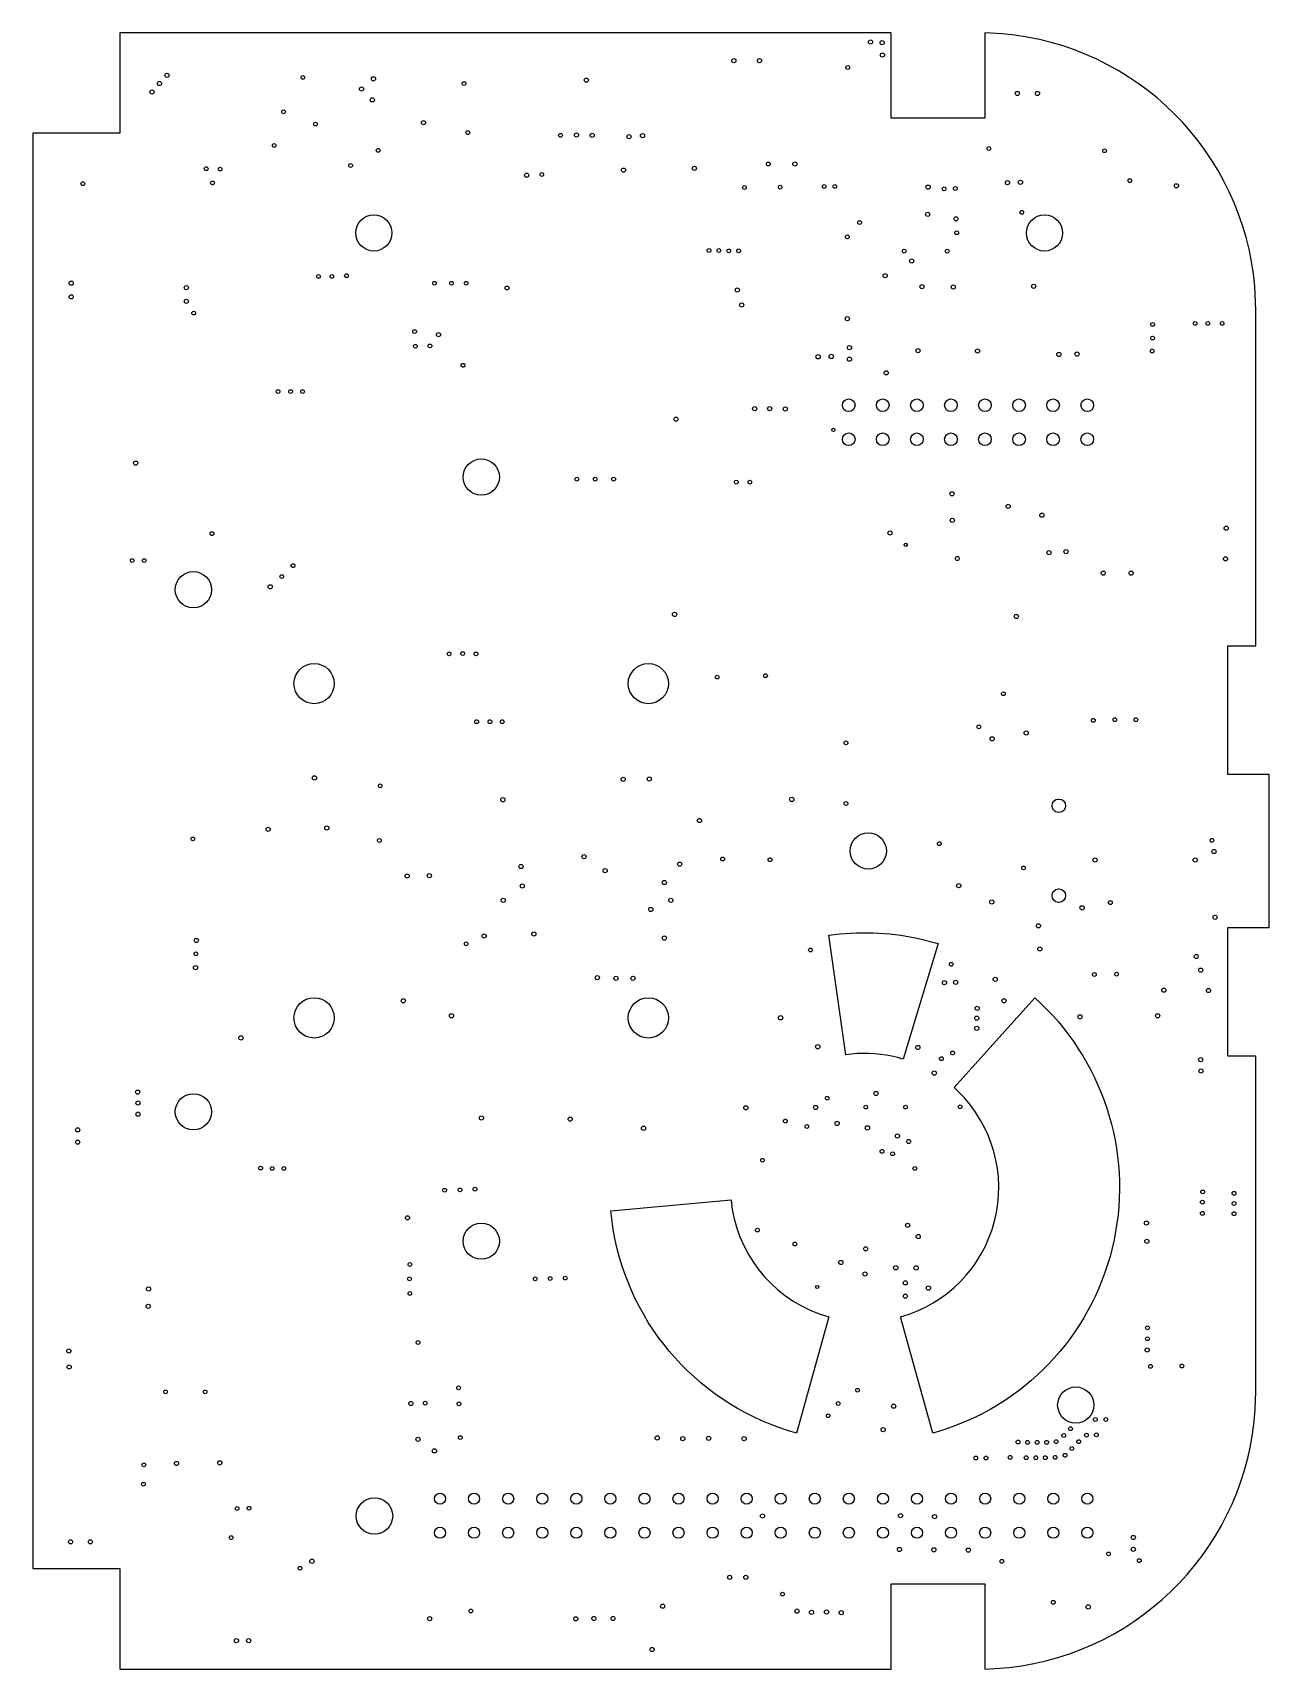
# Model space of a CAD drawing. Header units: inches. Extents: x -0.26 to 3.37, y 0 to 4.8.
import ezdxf

# ---------------------------------------------------------------- set-up
doc = ezdxf.new("R2010")
doc.units = ezdxf.units.IN
doc.header["$MEASUREMENT"] = 0

msp = doc.modelspace()

# ---------------------------------------------------------------- linework, layer by layer
for points in [[(-0.2559, 4.5079), (-0.2559, 0.2953), (0, 0.2953), (0, 0), (2.2633, 0), (2.2633, 0.2508), (2.5389, 0.2508), (2.5389, 0.0002), (2.6098, 0.0051, 0.36397), (3.3325, 0.7636), (3.3342, 0.815), (3.3342, 1.7993), (3.2515, 1.7993), (3.2515, 2.1772), (3.3735, 2.1772), (3.3735, 2.6261), (3.2515, 2.6261), (3.2515, 3.004), (3.3342, 3.004), (3.3342, 3.9882), (3.3311, 4.0592, 0.36397), (2.5902, 4.8), (2.5389, 4.8029), (2.5389, 4.5523), (2.2633, 4.5523), (2.2633, 4.8031), (0, 4.8031), (0, 4.5079)], [(2.757, 2.5541, -0.945419), (2.757, 2.5147), (2.7548, 2.5147, -0.945419), (2.7548, 2.5541)], [(2.757, 2.2903, -0.945419), (2.757, 2.2509), (2.7548, 2.2509, -0.945419), (2.7548, 2.2903)], [(2.4016, 2.13), (2.2994, 1.7907, 0.087489), (2.1636, 1.8068), (2.1304, 1.8035), (2.0805, 2.1543, -0.087488), (2.3402, 2.1457)], [(2.3863, 0.6931), (2.2914, 1.0344, 0.577349), (2.4616, 1.6947), (2.4486, 1.707), (2.685, 1.9709, -0.57735), (2.4188, 0.7029)], [(1.4409, 1.3458), (1.7938, 1.378, 0.291473), (2.0526, 1.0433), (2.0804, 1.0344), (1.9855, 0.6931, -0.291473), (1.448, 1.2908)]]:
    msp.add_lwpolyline(points, format="xyb", close=True)
for centre, radius in [((2.2031, 4.776), 0.00612), ((2.2371, 4.774), 0.00612), ((1.8021, 4.721), 0.00612), ((1.8771, 4.721), 0.00612), ((2.2381, 4.738), 0.00612), ((0.1161, 4.654), 0.00612), ((0.1381, 4.678), 0.00612), ((0.5371, 4.672), 0.00551), ((0.7441, 4.668), 0.00612), ((1.0101, 4.654), 0.00551), ((1.3691, 4.664), 0.00612), ((2.1361, 4.701), 0.00551), ((0.0941, 4.629), 0.00612), ((0.7091, 4.638), 0.00612), ((0.7411, 4.606), 0.00612), ((2.6341, 4.625), 0.00612), ((2.6931, 4.625), 0.00612), ((0.4803, 4.5709), 0.00551), ((0.5741, 4.535), 0.00551), ((0.8911, 4.539), 0.00612), ((1.0211, 4.51), 0.00551), ((0.4528, 4.4724), 0.00551), ((1.2931, 4.502), 0.00551), ((1.3401, 4.503), 0.00612), ((1.3861, 4.502), 0.00612), ((1.4941, 4.498), 0.00612), ((1.5341, 4.501), 0.00612), ((2.5505, 4.4634), 0.00551), ((0.6772, 4.4136), 0.00551), ((0.758, 4.4579), 0.00551), ((1.9031, 4.418), 0.00551), ((1.9811, 4.418), 0.00612), ((2.8898, 4.4567), 0.00551), ((0.2531, 4.404), 0.00551), ((0.2941, 4.403), 0.00551), ((1.1941, 4.385), 0.00612), ((1.2381, 4.387), 0.00551), ((1.4781, 4.4), 0.00612), ((1.6861, 4.405), 0.00612), ((2.9641, 4.369), 0.00551), ((-0.1089, 4.36), 0.00551), ((0.2717, 4.3622), 0.00551), ((1.8331, 4.349), 0.00551), ((1.9381, 4.35), 0.00551), ((2.0671, 4.352), 0.00551), ((2.0981, 4.352), 0.00551), ((2.3721, 4.35), 0.00612), ((2.4191, 4.345), 0.00551), ((2.4521, 4.346), 0.00551), ((2.6051, 4.363), 0.00612), ((2.6431, 4.364), 0.00612), ((3.1011, 4.354), 0.00612), ((2.3711, 4.27), 0.00612), ((2.6471, 4.276), 0.00551), ((0.7454, 4.2154), 0.0531), ((2.1711, 4.246), 0.00551), ((2.4541, 4.257), 0.00612), ((2.7138, 4.2154), 0.0531), ((2.1351, 4.204), 0.00551), ((2.4561, 4.216), 0.00551), ((1.7291, 4.164), 0.00551), ((1.7581, 4.164), 0.00551), ((1.7871, 4.163), 0.00551), ((1.8161, 4.163), 0.00551), ((2.3021, 4.162), 0.00551), ((2.3241, 4.133), 0.00612), ((2.4281, 4.162), 0.00551), ((0.5828, 4.088), 0.00551), ((0.6223, 4.088), 0.00551), ((0.6648, 4.09), 0.00551), ((2.2461, 4.09), 0.00612), ((-0.1429, 4.068), 0.00612), ((0.1951, 4.055), 0.00612), ((0.9231, 4.068), 0.00551), ((0.9731, 4.068), 0.00551), ((1.0161, 4.068), 0.00551), ((1.1361, 4.054), 0.00551), ((1.8121, 4.048), 0.00612), ((2.3543, 4.058), 0.00612), ((2.4461, 4.057), 0.00612), ((2.6821, 4.059), 0.00612), ((-0.1429, 4.028), 0.00612), ((0.1951, 4.015), 0.00612), ((1.8251, 4.004), 0.00612), ((0.2165, 3.9803), 0.00551), ((2.1351, 3.964), 0.00612), ((3.0311, 3.947), 0.00551), ((3.1561, 3.95), 0.00551), ((3.1931, 3.95), 0.00551), ((3.2351, 3.95), 0.00551), ((0.8651, 3.926), 0.00551), ((0.9351, 3.917), 0.00612), ((3.0311, 3.907), 0.00551), ((0.8671, 3.883), 0.00551), ((0.9101, 3.884), 0.00551), ((2.0491, 3.852), 0.00637), ((2.0881, 3.853), 0.00637), ((2.1413, 3.879), 0.00612), ((2.1413, 3.845), 0.00612), ((2.3423, 3.87), 0.00612), ((2.5171, 3.869), 0.00612), ((2.7561, 3.859), 0.00612), ((2.8091, 3.86), 0.00612), ((3.0301, 3.869), 0.00551), ((1.0071, 3.827), 0.00551), ((2.2493, 3.805), 0.00612), ((0.4641, 3.75), 0.00551), ((0.5011, 3.75), 0.00551), ((0.5361, 3.75), 0.00551), ((1.8631, 3.7), 0.00612), ((1.9071, 3.7), 0.00612), ((1.9531, 3.699), 0.00612), ((2.1391, 3.71), 0.0186), ((2.2391, 3.71), 0.0186), ((2.3391, 3.71), 0.0186), ((2.4391, 3.71), 0.0186), ((2.5391, 3.71), 0.0186), ((2.6391, 3.71), 0.0186), ((2.7391, 3.71), 0.0186), ((2.8391, 3.71), 0.0186), ((1.6321, 3.669), 0.00612), ((2.0941, 3.6375), 0.00462), ((2.1391, 3.61), 0.0186), ((2.2391, 3.61), 0.0186), ((2.3391, 3.61), 0.0186), ((2.4391, 3.61), 0.0186), ((2.5391, 3.61), 0.0186), ((2.6391, 3.61), 0.0186), ((2.7391, 3.61), 0.0186), ((2.8391, 3.61), 0.0186), ((0.0461, 3.54), 0.00612), ((1.0607, 3.4992), 0.0531), ((1.3411, 3.493), 0.00551), ((1.3951, 3.493), 0.00551), ((1.4491, 3.493), 0.00551), ((1.8091, 3.484), 0.00551), ((1.8491, 3.484), 0.00551), ((2.4421, 3.45), 0.00612), ((2.6071, 3.413), 0.00612), ((2.4431, 3.372), 0.00612), ((2.7061, 3.387), 0.00612), ((0.2701, 3.333), 0.00551), ((2.2601, 3.335), 0.00612), ((3.2471, 3.349), 0.00612), ((2.3066, 3.3), 0.00462), ((2.7271, 3.277), 0.00612), ((2.7771, 3.28), 0.00612), ((0.0361, 3.254), 0.00551), ((0.0711, 3.254), 0.00551), ((0.2156, 3.1685), 0.0531), ((0.5081, 3.239), 0.00551), ((2.4581, 3.26), 0.00612), ((2.8861, 3.217), 0.00612), ((2.9681, 3.217), 0.00612), ((3.2451, 3.259), 0.00612), ((0.4411, 3.177), 0.00612), ((0.4751, 3.207), 0.00551), ((1.6281, 3.096), 0.00637), ((2.6311, 3.09), 0.00612), ((0.9661, 2.98), 0.00551), ((1.0061, 2.981), 0.00551), ((1.0451, 2.98), 0.00551), ((0.57, 2.8929), 0.0591), ((1.5511, 2.8929), 0.0591), ((1.7531, 2.912), 0.00551), ((1.8951, 2.916), 0.00551), ((2.5931, 2.863), 0.00551), ((1.0471, 2.781), 0.00551), ((1.0861, 2.781), 0.00551), ((1.1221, 2.781), 0.00551), ((2.8571, 2.785), 0.00551), ((2.9201, 2.787), 0.00551), ((2.9821, 2.787), 0.00551), ((2.5211, 2.766), 0.00551), ((2.6601, 2.748), 0.00612), ((2.1311, 2.719), 0.00551), ((2.5601, 2.731), 0.00612), ((0.5711, 2.616), 0.00637), ((0.7641, 2.593), 0.00551), ((1.4771, 2.612), 0.00612), ((1.5541, 2.613), 0.00612), ((1.1241, 2.552), 0.00612), ((1.9721, 2.553), 0.00637), ((2.1311, 2.541), 0.00551), ((0.4351, 2.465), 0.00612), ((0.6071, 2.469), 0.00612), ((1.7011, 2.491), 0.00612), ((2.1967, 2.4016), 0.0531), ((0.2141, 2.437), 0.00551), ((0.7616, 2.4325), 0.00551), ((2.4051, 2.423), 0.00551), ((3.2051, 2.433), 0.00551), ((3.2111, 2.4), 0.00612), ((1.1771, 2.356), 0.00612), ((1.3621, 2.385), 0.00612), ((1.6431, 2.363), 0.00612), ((1.7691, 2.378), 0.00551), ((1.9081, 2.376), 0.00551), ((2.6521, 2.352), 0.00551), ((2.8621, 2.375), 0.00612), ((3.1561, 2.375), 0.00612), ((0.8431, 2.328), 0.00612), ((0.9081, 2.329), 0.00612), ((1.4241, 2.344), 0.00612), ((1.5981, 2.309), 0.00612), ((2.4621, 2.3), 0.00612), ((1.1251, 2.257), 0.00612), ((1.1811, 2.299), 0.00612), ((1.6171, 2.257), 0.00612), ((2.5591, 2.252), 0.00612), ((1.5581, 2.23), 0.00612), ((2.8241, 2.235), 0.00612), ((2.9071, 2.25), 0.00551), ((3.2141, 2.207), 0.00612), ((1.2151, 2.158), 0.00612), ((2.6961, 2.182), 0.00612), ((0.2241, 2.139), 0.00612), ((1.0161, 2.129), 0.00551), ((1.0691, 2.152), 0.00612), ((1.5981, 2.146), 0.00612), ((2.0271, 2.111), 0.00551), ((2.7001, 2.114), 0.00612), ((0.2231, 2.1), 0.00551), ((2.4401, 2.069), 0.00551), ((3.1591, 2.092), 0.00612), ((0.2221, 2.059), 0.00612), ((1.4011, 2.03), 0.00612), ((1.4561, 2.028), 0.00612), ((1.5061, 2.028), 0.00612), ((2.4201, 2.015), 0.00612), ((2.4531, 2.016), 0.00612), ((2.5691, 2.025), 0.00612), ((2.8601, 2.039), 0.00551), ((2.9251, 2.04), 0.00551), ((3.1721, 2.052), 0.00612), ((0.57, 1.9118), 0.0591), ((1.5511, 1.9118), 0.0591), ((3.0641, 1.993), 0.00612), ((3.1951, 1.992), 0.00612), ((0.8321, 1.962), 0.00612), ((0.9731, 1.918), 0.00612), ((2.5161, 1.94), 0.00612), ((2.5951, 1.962), 0.00612), ((3.0461, 1.918), 0.00612), ((1.9391, 1.912), 0.00637), ((2.5151, 1.911), 0.00612), ((2.5151, 1.881), 0.00612), ((2.8181, 1.915), 0.00612), ((0.3551, 1.853), 0.00637), ((2.0481, 1.827), 0.00637), ((2.3421, 1.825), 0.00612), ((2.4111, 1.792), 0.00551), ((2.4441, 1.809), 0.00551), ((3.1721, 1.789), 0.00612), ((2.3901, 1.75), 0.00637), ((3.1731, 1.756), 0.00612), ((0.0521, 1.694), 0.00612), ((0.2156, 1.6362), 0.0531), ((2.0761, 1.676), 0.00551), ((2.2191, 1.69), 0.00612), ((0.0531, 1.662), 0.00612), ((0.0531, 1.629), 0.00612), ((1.8371, 1.648), 0.00612), ((2.0421, 1.649), 0.00612), ((2.1891, 1.65), 0.00551), ((2.3061, 1.65), 0.00551), ((2.4661, 1.651), 0.00551), ((-0.1239, 1.583), 0.00612), ((1.0611, 1.618), 0.00612), ((1.3216, 1.6145), 0.00612), ((1.5371, 1.588), 0.00637), ((1.9531, 1.609), 0.00551), ((2.0161, 1.593), 0.00551), ((2.1051, 1.602), 0.00612), ((2.1941, 1.589), 0.00637), ((-0.1239, 1.547), 0.00612), ((2.2821, 1.565), 0.00612), ((2.3151, 1.549), 0.00612), ((1.8861, 1.494), 0.00551), ((2.2369, 1.52), 0.00551), ((2.2681, 1.513), 0.00551), ((0.4131, 1.471), 0.00551), ((0.4471, 1.47), 0.00551), ((0.4811, 1.47), 0.00551), ((2.3331, 1.47), 0.00551), ((0.9531, 1.406), 0.00551), ((0.9981, 1.407), 0.00551), ((1.0421, 1.409), 0.00551), ((3.1781, 1.401), 0.00551), ((3.2701, 1.397), 0.00551), ((3.1771, 1.371), 0.00551), ((3.2701, 1.367), 0.00551), ((0.8441, 1.325), 0.00612), ((1.0607, 1.2563), 0.0531), ((2.3121, 1.303), 0.00612), ((3.0131, 1.31), 0.00612), ((3.1771, 1.338), 0.00551), ((3.2701, 1.337), 0.00551), ((1.8711, 1.289), 0.00551), ((1.9811, 1.248), 0.00551), ((2.3431, 1.27), 0.00612), ((3.0141, 1.256), 0.00612), ((2.1891, 1.234), 0.00612), ((0.8511, 1.188), 0.00551), ((1.3071, 1.148), 0.00551), ((2.1161, 1.194), 0.00612), ((2.1871, 1.16), 0.00612), ((2.2773, 1.1784), 0.00637), ((2.3371, 1.178), 0.00637), ((0.0841, 1.116), 0.00612), ((0.8501, 1.146), 0.00551), ((0.8511, 1.103), 0.00551), ((1.2191, 1.146), 0.00551), ((1.2631, 1.147), 0.00551), ((2.0466, 1.122), 0.00462), ((2.3051, 1.134), 0.00612), ((2.3731, 1.119), 0.00637), ((0.0831, 1.065), 0.00612), ((2.3051, 1.095), 0.00612), ((0.8751, 0.959), 0.00551), ((3.0161, 1.002), 0.00551), ((3.0161, 0.97), 0.00551), ((-0.1499, 0.934), 0.00612), ((3.0151, 0.937), 0.00612), ((-0.1489, 0.887), 0.00612), ((3.0251, 0.889), 0.00551), ((3.1171, 0.89), 0.00551), ((0.1341, 0.814), 0.00551), ((0.2501, 0.814), 0.00551), ((0.9941, 0.826), 0.00551), ((2.1651, 0.819), 0.00551), ((2.8055, 0.7756), 0.0531), ((0.8541, 0.78), 0.00612), ((0.8961, 0.781), 0.00551), ((0.9951, 0.779), 0.00551), ((2.1081, 0.78), 0.00551), ((2.2711, 0.772), 0.00612), ((2.0791, 0.744), 0.00551), ((2.8631, 0.733), 0.00551), ((2.8941, 0.733), 0.00551), ((0.8751, 0.675), 0.00612), ((0.9991, 0.68), 0.00551), ((1.5771, 0.679), 0.00612), ((1.6521, 0.677), 0.00612), ((1.7281, 0.678), 0.00612), ((1.8321, 0.677), 0.00612), ((2.2401, 0.703), 0.00612), ((2.6361, 0.667), 0.00551), ((2.7481, 0.668), 0.00551), ((2.7701, 0.686), 0.00551), ((2.7901, 0.706), 0.00551), ((2.8141, 0.668), 0.00551), ((2.8371, 0.687), 0.00551), ((2.8661, 0.688), 0.00551), ((0.9231, 0.641), 0.00612), ((2.5121, 0.62), 0.00551), ((2.5421, 0.62), 0.00551), ((2.6131, 0.622), 0.00551), ((2.6601, 0.621), 0.00551), ((2.6641, 0.666), 0.00551), ((2.6881, 0.621), 0.00551), ((2.6921, 0.666), 0.00551), ((2.7161, 0.621), 0.00551), ((2.7201, 0.666), 0.00551), ((2.7451, 0.622), 0.00551), ((2.7741, 0.628), 0.00551), ((2.7941, 0.648), 0.00551), ((0.0701, 0.6), 0.00551), ((0.1661, 0.604), 0.00612), ((0.2931, 0.606), 0.00612), ((0.0691, 0.543), 0.00551), ((0.7471, 0.45), 0.0535), ((0.9396, 0.5006), 0.0163), ((1.0396, 0.5006), 0.0163), ((1.1396, 0.5006), 0.0163), ((1.2396, 0.5006), 0.0163), ((1.3396, 0.5006), 0.0163), ((1.4396, 0.5006), 0.0163), ((1.5396, 0.5006), 0.0163), ((1.6396, 0.5006), 0.0163), ((1.7396, 0.5006), 0.0163), ((1.8396, 0.5006), 0.0163), ((1.9396, 0.5006), 0.0163), ((2.0396, 0.5006), 0.0163), ((2.1396, 0.5006), 0.0163), ((2.2396, 0.5006), 0.0163), ((2.3396, 0.5006), 0.0163), ((2.4396, 0.5006), 0.0163), ((2.5396, 0.5006), 0.0163), ((2.6396, 0.5006), 0.0163), ((2.7396, 0.5006), 0.0163), ((2.8396, 0.5006), 0.0163), ((0.3441, 0.472), 0.00551), ((0.379, 0.4726), 0.00551), ((1.8861, 0.45), 0.00612), ((2.2911, 0.451), 0.00612), ((2.3911, 0.448), 0.00612), ((0.3266, 0.3864), 0.00551), ((0.9396, 0.4006), 0.0163), ((1.0396, 0.4006), 0.0163), ((1.1396, 0.4006), 0.0163), ((1.2396, 0.4006), 0.0163), ((1.3396, 0.4006), 0.0163), ((1.4396, 0.4006), 0.0163), ((1.5396, 0.4006), 0.0163), ((1.6396, 0.4006), 0.0163), ((1.7396, 0.4006), 0.0163), ((1.8396, 0.4006), 0.0163), ((1.9396, 0.4006), 0.0163), ((2.0396, 0.4006), 0.0163), ((2.1396, 0.4006), 0.0163), ((2.2396, 0.4006), 0.0163), ((2.3396, 0.4006), 0.0163), ((2.4396, 0.4006), 0.0163), ((2.5396, 0.4006), 0.0163), ((2.6396, 0.4006), 0.0163), ((2.7396, 0.4006), 0.0163), ((2.8396, 0.4006), 0.0163), ((2.9747, 0.3869), 0.00612), ((-0.1449, 0.374), 0.00612), ((-0.0869, 0.374), 0.00612), ((2.2881, 0.3517), 0.00612), ((2.3891, 0.3507), 0.00612), ((2.4901, 0.3497), 0.00612), ((2.9016, 0.3386), 0.00551), ((2.9747, 0.3519), 0.00612), ((0.5285, 0.2966), 0.00551), ((0.5634, 0.317), 0.00637), ((2.5886, 0.3169), 0.00551), ((2.9921, 0.3189), 0.00551), ((1.7898, 0.2697), 0.00612), ((1.8371, 0.2697), 0.00612), ((1.9449, 0.2205), 0.00551), ((2.7396, 0.1965), 0.00551), ((0.909, 0.1483), 0.00612), ((1.0301, 0.171), 0.00551), ((1.3381, 0.148), 0.00612), ((1.3911, 0.149), 0.00612), ((1.4471, 0.149), 0.00612), ((1.5931, 0.185), 0.00612), ((1.9873, 0.1703), 0.00612), ((2.03, 0.1673), 0.00612), ((2.074, 0.1683), 0.00612), ((2.1171, 0.1663), 0.00612), ((2.8421, 0.183), 0.00612), ((0.3421, 0.084), 0.00612), ((0.3781, 0.084), 0.00612), ((1.5621, 0.058), 0.00612)]:
    msp.add_circle(centre, radius)

doc.saveas('drawing.dxf')
